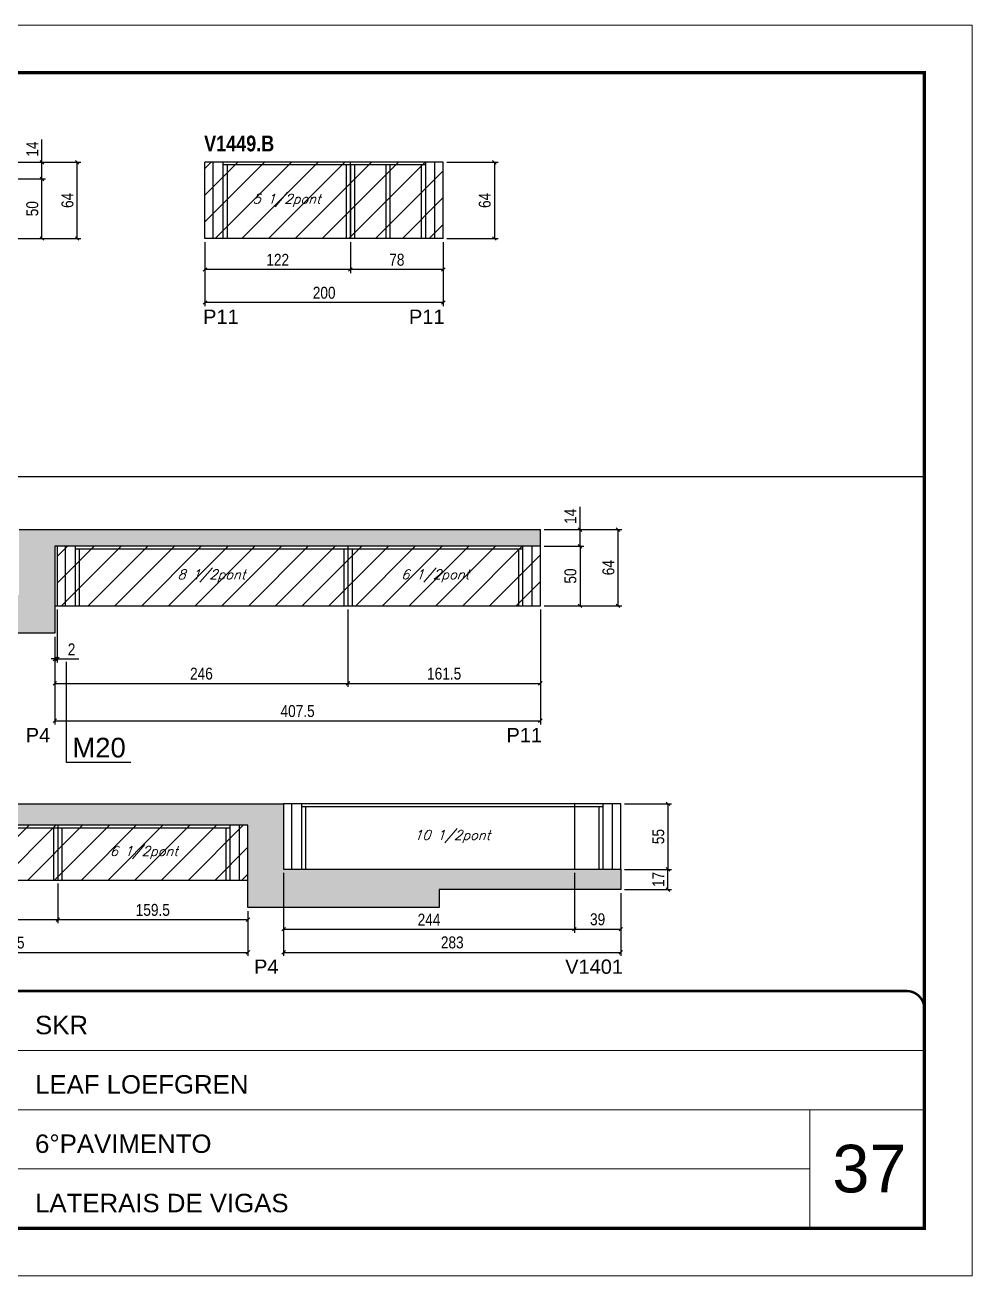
# Model space of a CAD drawing. Extents: x 3309 to 9563, y -2522 to 14608.
# Drawn here: x 4000 to 4794, y 3221 to 4271 of the extents above; entities that cross this region are included whole.
import ezdxf

# ---------------------------------------------------------------- set-up
doc = ezdxf.new("R2010")
doc.units = 0
doc.linetypes.add('CONTINUO', pattern=[0])
doc.linetypes.add('DASHED', pattern=[0.75, 0.5, -0.25])
for name, color, linetype in [('5', 5, 'Continuous'), ('COTA', 241, 'Continuous'), ('NOMENCLATURA', 7, 'Continuous'), ('Painéis', 200, 'Continuous'), ('SARR_2.2x7', 40, 'Continuous'), ('SARR_3.5x7', 81, 'Continuous'), ('texto', 7, 'Continuous')]:
    doc.layers.add(name, color=color, linetype=linetype)
for name, color, linetype, lineweight in [('CARIMBO', 255, 'Continuous', 9), ('Folhas', 255, 'Continuous', 9), ('Hachura', 251, 'Continuous', 9), ('SARRAFO DE PRESSAO', 251, 'DASHED', 9)]:
    doc.layers.add(name, color=color, linetype=linetype, lineweight=lineweight)
doc.styles.add('ARIAL', font='arial.ttf')
doc.styles.add('COTA TECNICA', font='techl___.ttf', dxfattribs={"height": 10})
doc.styles.add('Romans', font='romans.shx')
doc.styles.get("Standard").update_dxf_attribs({"font": 'arial.ttf'})
doc.styles.add('TECNICA', font='techb___.ttf', dxfattribs={"height": 10})
doc.dimstyles.new('PAINEL', dxfattribs={"dimtxt": 10, "dimasz": 3, "dimexe": 3, "dimexo": 3, "dimgap": 3, "dimtad": 1, "dimdec": 1, "dimzin": 12, "dimdsep": 46, "dimtxsty": 'COTA TECNICA', "dimblk1": 'OBLIQUE', "dimblk2": 'OBLIQUE', "dimsah": 1, "dimcen": 0.9, "dimclrd": 4, "dimclre": 4, "dimclrt": 240, "dimadec": 1, "dimazin": 3, "dimtfac": 1, "dimtdec": 1, "dimtmove": 0, "dimatfit": 3, "dimfxl": 1, "dimtolj": 1, "dimtzin": 12, "dimarcsym": 0})

# ---------------------------------------------------------------- blocks, each defined once
blk = doc.blocks.new('9999999999')
at = {"color": 30, "linetype": 'CONTINUO'}
for p, q in [((98564.6, 34379.6), (99584, 34379.6)), ((98564.6, 34329.8), (99488, 34329.8)), ((99584, 34329.8), (99488, 34329.8)), ((99488, 34329.8), (99488, 34230.2)), ((98564.6, 34280), (99488, 34280))]:
    blk.add_line(p, q, dxfattribs=at)
at = {"color": 30, "linetype": 'CONTINUO', "const_width": 2}
blk.add_lwpolyline([(99584, 34230.2), (99584, 34414.4, 0.414214), (99569, 34429.4), (98229, 34429.4, 0.414214), (98214, 34414.4), (98214, 34245.2, 0.414214), (98229, 34230.2), (99584, 34230.2)], format="xyb", dxfattribs=at)
at = {"layer": 'Folhas'}
blk.add_lwpolyline([(98139, 34190.2), (99624, 34190.2), (99624, 35240.2), (98139, 35240.2)], close=True, dxfattribs=at)
at = {"layer": 'Folhas', "color": 30, "const_width": 3}
blk.add_lwpolyline([(98214, 34230.2), (99584, 34230.2), (99584, 35200.2), (98214, 35200.2)], close=True, dxfattribs=at)
at = {"color": 7, "linetype": 'Continuous', "ltscale": 5, "style": 'ARIAL'}
for s, height, p in [('SKR', 15.48, (98837.7, 34393.1)), ('LEAF LOEFGREN', 15.483, (98837.7, 34343.3)), ('6°PAVIMENTO', 15.483, (98837.7, 34293.5)), ('LATERAIS DE VIGAS', 15.483, (98837.7, 34243.7))]:
    blk.add_text(s, height=height, dxfattribs=at).set_placement(p)
blk = doc.blocks.new('_Oblique')
at = {"color": 0, "linetype": 'ByBlock', "lineweight": -2}
blk.add_line((-0.5, -0.5), (0.5, 0.5), dxfattribs=at)
blk = doc.blocks.new('*D2814')
at = {"layer": 'COTA', "color": 4, "lineweight": -2, "transparency": 16777216}
for p, q in [((3982.2, 4141.5), (4016.9, 4141.5)), ((4013.9, 4091.5), (4013.9, 4141.5)), ((3982.2, 4091.5), (4016.9, 4091.5))]:
    blk.add_line(p, q, dxfattribs=at)
at = {"layer": 'Defpoints', "color": 0, "transparency": 16777216}
for p in [(3979.2, 4141.5), (4013.9, 4141.5), (3979.2, 4091.5)]:
    blk.add_point(p, dxfattribs=at)
at = {"layer": 'COTA', "color": 4, "lineweight": -2, "transparency": 16777216, "xscale": 3, "yscale": 3, "zscale": 3}
for p, rotation in [((4013.9, 4141.5), 90), ((4013.9, 4091.5), 270)]:
    blk.add_blockref('_Oblique', p, dxfattribs=dict(at, rotation=rotation))
at = {"layer": 'COTA', "color": 240, "transparency": 16777216, "insert": (4005.8, 4116.5), "char_height": 10, "attachment_point": 5, "rotation": 90, "style": 'COTA TECNICA'}
blk.add_mtext('\\A1;50', dxfattribs=at)
blk = doc.blocks.new('*D2816')
at = {"layer": 'COTA', "color": 4, "lineweight": -2, "transparency": 16777216}
for p, q in [((3982.2, 4155.5), (4046.4, 4155.5)), ((4043.4, 4091.5), (4043.4, 4155.5)), ((3982.2, 4091.5), (4046.4, 4091.5))]:
    blk.add_line(p, q, dxfattribs=at)
at = {"layer": 'Defpoints', "color": 0, "transparency": 16777216}
for p in [(3979.2, 4155.5), (4043.4, 4155.5), (3979.2, 4091.5)]:
    blk.add_point(p, dxfattribs=at)
at = {"layer": 'COTA', "color": 4, "lineweight": -2, "transparency": 16777216, "xscale": 3, "yscale": 3, "zscale": 3}
for p, rotation in [((4043.4, 4155.5), 90), ((4043.4, 4091.5), 270)]:
    blk.add_blockref('_Oblique', p, dxfattribs=dict(at, rotation=rotation))
at = {"layer": 'COTA', "color": 240, "transparency": 16777216, "insert": (4035.3, 4123.5), "char_height": 10, "attachment_point": 5, "rotation": 90, "style": 'COTA TECNICA'}
blk.add_mtext('\\A1;64', dxfattribs=at)
blk = doc.blocks.new('*D2811')
at = {"layer": 'COTA', "color": 4, "linetype": 'ByBlock', "lineweight": -2, "transparency": 16777216}
for p, q in [((4272.7, 4088.5), (4272.7, 4062.5)), ((4350.7, 4088.5), (4350.7, 4062.5)), ((4350.7, 4065.5), (4272.7, 4065.5))]:
    blk.add_line(p, q, dxfattribs=at)
at = {"layer": 'Defpoints', "color": 0, "linetype": 'ByBlock', "transparency": 16777216}
for p in [(4272.7, 4091.5), (4350.7, 4091.5), (4272.7, 4065.5)]:
    blk.add_point(p, dxfattribs=at)
at = {"layer": 'COTA', "color": 4, "linetype": 'ByBlock', "lineweight": -2, "transparency": 16777216, "xscale": 3, "yscale": 3, "zscale": 3, "rotation": 180}
blk.add_blockref('_Oblique', (4272.7, 4065.5), dxfattribs=at)
at = {"layer": 'COTA', "color": 4, "linetype": 'ByBlock', "lineweight": -2, "transparency": 16777216, "xscale": 3, "yscale": 3, "zscale": 3}
blk.add_blockref('_Oblique', (4350.7, 4065.5), dxfattribs=at)
at = {"layer": 'COTA', "color": 240, "linetype": 'ByBlock', "transparency": 16777216, "insert": (4311.7, 4073.6), "char_height": 10, "attachment_point": 5, "style": 'COTA TECNICA'}
blk.add_mtext('\\A1;78', dxfattribs=at)
blk = doc.blocks.new('*D2812')
at = {"layer": 'COTA', "color": 4, "linetype": 'ByBlock', "lineweight": -2, "transparency": 16777216}
for p, q in [((4150.7, 4088.5), (4150.7, 4062.5)), ((4272.7, 4088.5), (4272.7, 4062.5)), ((4272.7, 4065.5), (4150.7, 4065.5))]:
    blk.add_line(p, q, dxfattribs=at)
at = {"layer": 'Defpoints', "color": 0, "linetype": 'ByBlock', "transparency": 16777216}
for p in [(4150.7, 4091.5), (4272.7, 4091.5), (4150.7, 4065.5)]:
    blk.add_point(p, dxfattribs=at)
at = {"layer": 'COTA', "color": 4, "linetype": 'ByBlock', "lineweight": -2, "transparency": 16777216, "xscale": 3, "yscale": 3, "zscale": 3, "rotation": 180}
blk.add_blockref('_Oblique', (4150.7, 4065.5), dxfattribs=at)
at = {"layer": 'COTA', "color": 4, "linetype": 'ByBlock', "lineweight": -2, "transparency": 16777216, "xscale": 3, "yscale": 3, "zscale": 3}
blk.add_blockref('_Oblique', (4272.7, 4065.5), dxfattribs=at)
at = {"layer": 'COTA', "color": 240, "linetype": 'ByBlock', "transparency": 16777216, "insert": (4211.7, 4073.6), "char_height": 10, "attachment_point": 5, "style": 'COTA TECNICA'}
blk.add_mtext('\\A1;122', dxfattribs=at)
blk = doc.blocks.new('*D2817')
at = {"layer": 'COTA', "color": 4, "linetype": 'ByBlock', "lineweight": -2, "transparency": 16777216}
for p, q in [((4150.7, 4088.5), (4150.7, 4034.8)), ((4350.7, 4088.5), (4350.7, 4034.8)), ((4350.7, 4037.8), (4150.7, 4037.8))]:
    blk.add_line(p, q, dxfattribs=at)
at = {"layer": 'Defpoints', "color": 0, "linetype": 'ByBlock', "transparency": 16777216}
for p in [(4150.7, 4091.5), (4350.7, 4091.5), (4150.7, 4037.8)]:
    blk.add_point(p, dxfattribs=at)
at = {"layer": 'COTA', "color": 4, "linetype": 'ByBlock', "lineweight": -2, "transparency": 16777216, "xscale": 3, "yscale": 3, "zscale": 3, "rotation": 180}
blk.add_blockref('_Oblique', (4150.7, 4037.8), dxfattribs=at)
at = {"layer": 'COTA', "color": 4, "linetype": 'ByBlock', "lineweight": -2, "transparency": 16777216, "xscale": 3, "yscale": 3, "zscale": 3}
blk.add_blockref('_Oblique', (4350.7, 4037.8), dxfattribs=at)
at = {"layer": 'COTA', "color": 240, "linetype": 'ByBlock', "transparency": 16777216, "insert": (4250.7, 4045.9), "char_height": 10, "attachment_point": 5, "style": 'COTA TECNICA'}
blk.add_mtext('\\A1;200', dxfattribs=at)
blk = doc.blocks.new('*D2818')
at = {"layer": 'COTA', "color": 4, "lineweight": -2, "transparency": 16777216}
for p, q in [((4353.7, 4155.5), (4396.6, 4155.5)), ((4393.6, 4155.5), (4393.6, 4091.5)), ((4353.7, 4091.5), (4396.6, 4091.5))]:
    blk.add_line(p, q, dxfattribs=at)
at = {"layer": 'Defpoints', "color": 0, "transparency": 16777216}
for p in [(4350.7, 4155.5), (4350.7, 4091.5), (4393.6, 4091.5)]:
    blk.add_point(p, dxfattribs=at)
at = {"layer": 'COTA', "color": 4, "lineweight": -2, "transparency": 16777216, "xscale": 3, "yscale": 3, "zscale": 3}
for p, rotation in [((4393.6, 4155.5), 90), ((4393.6, 4091.5), 270)]:
    blk.add_blockref('_Oblique', p, dxfattribs=dict(at, rotation=rotation))
at = {"layer": 'COTA', "color": 240, "transparency": 16777216, "insert": (4385.5, 4123.5), "char_height": 10, "attachment_point": 5, "rotation": 90, "style": 'COTA TECNICA'}
blk.add_mtext('\\A1;64', dxfattribs=at)
blk = doc.blocks.new('*D2820')
at = {"layer": 'COTA', "color": 4, "lineweight": -2, "transparency": 16777216}
for p, q in [((4013.9, 4155.5), (4013.9, 4174.6)), ((3982.2, 4155.5), (4016.9, 4155.5)), ((4013.9, 4141.5), (4013.9, 4155.5)), ((3982.2, 4141.5), (4016.9, 4141.5))]:
    blk.add_line(p, q, dxfattribs=at)
at = {"layer": 'Defpoints', "color": 0, "transparency": 16777216}
for p in [(3979.2, 4155.5, 0), (4013.9, 4155.5), (3979.2, 4141.5, 0)]:
    blk.add_point(p, dxfattribs=at)
at = {"layer": 'COTA', "color": 4, "lineweight": -2, "transparency": 16777216, "xscale": 3, "yscale": 3, "zscale": 3}
for p, rotation in [((4013.9, 4155.5), 90), ((4013.9, 4141.5), 270)]:
    blk.add_blockref('_Oblique', p, dxfattribs=dict(at, rotation=rotation))
at = {"layer": 'COTA', "color": 240, "transparency": 16777216, "insert": (4005.8, 4166.5), "char_height": 10, "attachment_point": 5, "rotation": 90, "style": 'COTA TECNICA'}
blk.add_mtext('\\A1;14', dxfattribs=at)
blk = doc.blocks.new('*D2829')
at = {"layer": 'COTA', "color": 4, "lineweight": -2, "transparency": 16777216}
for p, q in [((4432.2, 3780.2), (4432.2, 3683.7)), ((4024.7, 3757.2), (4024.7, 3683.7)), ((4024.7, 3686.7), (4432.2, 3686.7))]:
    blk.add_line(p, q, dxfattribs=at)
at = {"layer": 'Defpoints', "color": 0, "transparency": 16777216}
for p in [(4432.2, 3783.2), (4024.7, 3760.2), (4432.2, 3686.7)]:
    blk.add_point(p, dxfattribs=at)
at = {"layer": 'COTA', "color": 4, "lineweight": -2, "transparency": 16777216, "xscale": 3, "yscale": 3, "zscale": 3, "rotation": 180}
blk.add_blockref('_Oblique', (4024.7, 3686.7), dxfattribs=at)
at = {"layer": 'COTA', "color": 4, "lineweight": -2, "transparency": 16777216, "xscale": 3, "yscale": 3, "zscale": 3}
blk.add_blockref('_Oblique', (4432.2, 3686.7), dxfattribs=at)
at = {"layer": 'COTA', "color": 240, "transparency": 16777216, "insert": (4228.4, 3694.8), "char_height": 10, "attachment_point": 5, "style": 'COTA TECNICA'}
blk.add_mtext('\\A1;407.5', dxfattribs=at)
blk = doc.blocks.new('*D2830')
at = {"layer": 'COTA', "color": 4, "lineweight": -2, "transparency": 16777216}
for p, q in [((4270.7, 3780.2), (4270.7, 3715.1)), ((4024.7, 3757.2), (4024.7, 3715.1)), ((4024.7, 3718.1), (4270.7, 3718.1))]:
    blk.add_line(p, q, dxfattribs=at)
at = {"layer": 'Defpoints', "color": 0, "transparency": 16777216}
for p in [(4270.7, 3783.2), (4024.7, 3760.2), (4270.7, 3718.1)]:
    blk.add_point(p, dxfattribs=at)
at = {"layer": 'COTA', "color": 4, "lineweight": -2, "transparency": 16777216, "xscale": 3, "yscale": 3, "zscale": 3, "rotation": 180}
blk.add_blockref('_Oblique', (4024.7, 3718.1), dxfattribs=at)
at = {"layer": 'COTA', "color": 4, "lineweight": -2, "transparency": 16777216, "xscale": 3, "yscale": 3, "zscale": 3}
blk.add_blockref('_Oblique', (4270.7, 3718.1), dxfattribs=at)
at = {"layer": 'COTA', "color": 240, "transparency": 16777216, "insert": (4147.7, 3726.2), "char_height": 10, "attachment_point": 5, "style": 'COTA TECNICA'}
blk.add_mtext('\\A1;246', dxfattribs=at)
blk = doc.blocks.new('*D2831')
at = {"layer": 'COTA', "color": 4, "lineweight": -2, "transparency": 16777216}
for p, q in [((4270.7, 3780.2), (4270.7, 3715.1)), ((4432.2, 3780.2), (4432.2, 3715.1)), ((4270.7, 3718.1), (4432.2, 3718.1))]:
    blk.add_line(p, q, dxfattribs=at)
at = {"layer": 'Defpoints', "color": 0, "transparency": 16777216}
for p in [(4270.7, 3783.2), (4432.2, 3783.2), (4432.2, 3718.1)]:
    blk.add_point(p, dxfattribs=at)
at = {"layer": 'COTA', "color": 4, "lineweight": -2, "transparency": 16777216, "xscale": 3, "yscale": 3, "zscale": 3, "rotation": 180}
blk.add_blockref('_Oblique', (4270.7, 3718.1), dxfattribs=at)
at = {"layer": 'COTA', "color": 4, "lineweight": -2, "transparency": 16777216, "xscale": 3, "yscale": 3, "zscale": 3}
blk.add_blockref('_Oblique', (4432.2, 3718.1), dxfattribs=at)
at = {"layer": 'COTA', "color": 240, "transparency": 16777216, "insert": (4351.4, 3726.2), "char_height": 10, "attachment_point": 5, "style": 'COTA TECNICA'}
blk.add_mtext('\\A1;161.5', dxfattribs=at)
blk = doc.blocks.new('*D2834')
at = {"layer": 'COTA', "color": 4, "lineweight": -2, "transparency": 16777216}
for p, q in [((4026.7, 3780.2), (4026.7, 3735.6)), ((4024.7, 3757.2), (4024.7, 3735.6)), ((4024.7, 3738.6), (4021.7, 3738.6)), ((4024.7, 3738.6), (4026.7, 3738.6)), ((4026.7, 3738.6), (4044.8, 3738.6))]:
    blk.add_line(p, q, dxfattribs=at)
at = {"layer": 'Defpoints', "color": 0, "transparency": 16777216}
for p in [(4026.7, 3783.2, 0), (4024.7, 3760.2, 0), (4026.7, 3738.6)]:
    blk.add_point(p, dxfattribs=at)
at = {"layer": 'COTA', "color": 4, "lineweight": -2, "transparency": 16777216, "xscale": 3, "yscale": 3, "zscale": 3}
blk.add_blockref('_Oblique', (4024.7, 3738.6), dxfattribs=at)
at = {"layer": 'COTA', "color": 4, "lineweight": -2, "transparency": 16777216, "xscale": 3, "yscale": 3, "zscale": 3, "rotation": 180}
blk.add_blockref('_Oblique', (4026.7, 3738.6), dxfattribs=at)
at = {"layer": 'COTA', "color": 240, "transparency": 16777216, "insert": (4038.7, 3746.6), "char_height": 10, "attachment_point": 5, "style": 'COTA TECNICA'}
blk.add_mtext('\\A1;2', dxfattribs=at)
blk = doc.blocks.new('*D2835')
at = {"layer": 'COTA', "color": 4, "lineweight": -2, "transparency": 16777216}
for p, q in [((4435.2, 3833.2), (4468.5, 3833.2)), ((4465.5, 3833.2), (4465.5, 3783.2)), ((4435.2, 3783.2), (4468.5, 3783.2))]:
    blk.add_line(p, q, dxfattribs=at)
at = {"layer": 'Defpoints', "color": 0, "transparency": 16777216}
for p in [(4432.2, 3833.2, 0), (4432.2, 3783.2, 0), (4465.5, 3783.2)]:
    blk.add_point(p, dxfattribs=at)
at = {"layer": 'COTA', "color": 4, "lineweight": -2, "transparency": 16777216, "xscale": 3, "yscale": 3, "zscale": 3}
for p, rotation in [((4465.5, 3833.2), 90), ((4465.5, 3783.2), 270)]:
    blk.add_blockref('_Oblique', p, dxfattribs=dict(at, rotation=rotation))
at = {"layer": 'COTA', "color": 240, "transparency": 16777216, "insert": (4457.4, 3808.2), "char_height": 10, "attachment_point": 5, "rotation": 90, "style": 'COTA TECNICA'}
blk.add_mtext('\\A1;50', dxfattribs=at)
blk = doc.blocks.new('*D2836')
at = {"layer": 'COTA', "color": 4, "lineweight": -2, "transparency": 16777216}
for p, q in [((4465.5, 3847.2), (4465.5, 3866.4)), ((4435.2, 3847.2), (4468.5, 3847.2)), ((4465.5, 3833.2), (4465.5, 3847.2)), ((4435.2, 3833.2), (4468.5, 3833.2))]:
    blk.add_line(p, q, dxfattribs=at)
at = {"layer": 'Defpoints', "color": 0, "transparency": 16777216}
for p in [(4432.2, 3847.2, 0), (4465.5, 3847.2), (4432.2, 3833.2, 0)]:
    blk.add_point(p, dxfattribs=at)
at = {"layer": 'COTA', "color": 4, "lineweight": -2, "transparency": 16777216, "xscale": 3, "yscale": 3, "zscale": 3}
for p, rotation in [((4465.5, 3847.2), 90), ((4465.5, 3833.2), 270)]:
    blk.add_blockref('_Oblique', p, dxfattribs=dict(at, rotation=rotation))
at = {"layer": 'COTA', "color": 240, "transparency": 16777216, "insert": (4457.4, 3858.3), "char_height": 10, "attachment_point": 5, "rotation": 90, "style": 'COTA TECNICA'}
blk.add_mtext('\\A1;14', dxfattribs=at)
blk = doc.blocks.new('*D2837')
at = {"layer": 'COTA', "color": 4, "lineweight": -2, "transparency": 16777216}
for p, q in [((4435.2, 3847.2), (4500.4, 3847.2)), ((4497.4, 3783.2), (4497.4, 3847.2)), ((4435.2, 3783.2), (4500.4, 3783.2))]:
    blk.add_line(p, q, dxfattribs=at)
at = {"layer": 'Defpoints', "color": 0, "transparency": 16777216}
for p in [(4432.2, 3847.2, 0), (4497.4, 3847.2), (4432.2, 3783.2, 0)]:
    blk.add_point(p, dxfattribs=at)
at = {"layer": 'COTA', "color": 4, "lineweight": -2, "transparency": 16777216, "xscale": 3, "yscale": 3, "zscale": 3}
for p, rotation in [((4497.4, 3847.2), 90), ((4497.4, 3783.2), 270)]:
    blk.add_blockref('_Oblique', p, dxfattribs=dict(at, rotation=rotation))
at = {"layer": 'COTA', "color": 240, "transparency": 16777216, "insert": (4489.3, 3815.2), "char_height": 10, "attachment_point": 5, "rotation": 90, "style": 'COTA TECNICA'}
blk.add_mtext('\\A1;64', dxfattribs=at)
blk = doc.blocks.new('*D2841')
at = {"layer": 'COTA', "color": 4, "lineweight": -2, "transparency": 16777216}
for p, q in [((3783.2, 3550), (3783.2, 3489.3)), ((4186.7, 3527), (4186.7, 3489.3)), ((3783.2, 3492.3), (4186.7, 3492.3))]:
    blk.add_line(p, q, dxfattribs=at)
at = {"layer": 'Defpoints', "color": 0, "transparency": 16777216}
for p in [(3783.2, 3553), (4186.7, 3530), (4186.7, 3492.3)]:
    blk.add_point(p, dxfattribs=at)
at = {"layer": 'COTA', "color": 4, "lineweight": -2, "transparency": 16777216, "xscale": 3, "yscale": 3, "zscale": 3, "rotation": 180}
blk.add_blockref('_Oblique', (3783.2, 3492.3), dxfattribs=at)
at = {"layer": 'COTA', "color": 4, "lineweight": -2, "transparency": 16777216, "xscale": 3, "yscale": 3, "zscale": 3}
blk.add_blockref('_Oblique', (4186.7, 3492.3), dxfattribs=at)
at = {"layer": 'COTA', "color": 240, "transparency": 16777216, "insert": (3984.9, 3500.5), "char_height": 10, "attachment_point": 5, "style": 'COTA TECNICA'}
blk.add_mtext('\\A1;403.5', dxfattribs=at)
blk = doc.blocks.new('*D2842')
at = {"layer": 'COTA', "color": 4, "lineweight": -2, "transparency": 16777216}
for p, q in [((3783.2, 3550), (3783.2, 3516.8)), ((4027.2, 3550), (4027.2, 3516.8)), ((3783.2, 3519.8), (4027.2, 3519.8))]:
    blk.add_line(p, q, dxfattribs=at)
at = {"layer": 'Defpoints', "color": 0, "transparency": 16777216}
for p in [(3783.2, 3553), (4027.2, 3553), (4027.2, 3519.8)]:
    blk.add_point(p, dxfattribs=at)
at = {"layer": 'COTA', "color": 4, "lineweight": -2, "transparency": 16777216, "xscale": 3, "yscale": 3, "zscale": 3, "rotation": 180}
blk.add_blockref('_Oblique', (3783.2, 3519.8), dxfattribs=at)
at = {"layer": 'COTA', "color": 4, "lineweight": -2, "transparency": 16777216, "xscale": 3, "yscale": 3, "zscale": 3}
blk.add_blockref('_Oblique', (4027.2, 3519.8), dxfattribs=at)
at = {"layer": 'COTA', "color": 240, "transparency": 16777216, "insert": (3905.2, 3527.9), "char_height": 10, "attachment_point": 5, "style": 'COTA TECNICA'}
blk.add_mtext('\\A1;244', dxfattribs=at)
blk = doc.blocks.new('*D2843')
at = {"layer": 'COTA', "color": 4, "lineweight": -2, "transparency": 16777216}
for p, q in [((4027.2, 3550), (4027.2, 3516.8)), ((4027.2, 3519.8), (4186.7, 3519.8)), ((4186.7, 3527), (4186.7, 3516.8))]:
    blk.add_line(p, q, dxfattribs=at)
at = {"layer": 'Defpoints', "color": 0, "transparency": 16777216}
for p in [(4027.2, 3553), (4186.7, 3530), (4186.7, 3519.8)]:
    blk.add_point(p, dxfattribs=at)
at = {"layer": 'COTA', "color": 4, "lineweight": -2, "transparency": 16777216, "xscale": 3, "yscale": 3, "zscale": 3, "rotation": 180}
blk.add_blockref('_Oblique', (4027.2, 3519.8), dxfattribs=at)
at = {"layer": 'COTA', "color": 4, "lineweight": -2, "transparency": 16777216, "xscale": 3, "yscale": 3, "zscale": 3}
blk.add_blockref('_Oblique', (4186.7, 3519.8), dxfattribs=at)
at = {"layer": 'COTA', "color": 240, "transparency": 16777216, "insert": (4106.9, 3527.9), "char_height": 10, "attachment_point": 5, "style": 'COTA TECNICA'}
blk.add_mtext('\\A1;159.5', dxfattribs=at)
blk = doc.blocks.new('*D2844')
at = {"layer": 'COTA', "color": 4, "lineweight": -2, "transparency": 16777216}
for p, q in [((4216.7, 3559), (4216.7, 3489.3)), ((4499.7, 3542), (4499.7, 3489.3)), ((4216.7, 3492.3), (4499.7, 3492.3))]:
    blk.add_line(p, q, dxfattribs=at)
at = {"layer": 'Defpoints', "color": 0, "transparency": 16777216}
for p in [(4216.7, 3562), (4499.7, 3545), (4499.7, 3492.3)]:
    blk.add_point(p, dxfattribs=at)
at = {"layer": 'COTA', "color": 4, "lineweight": -2, "transparency": 16777216, "xscale": 3, "yscale": 3, "zscale": 3, "rotation": 180}
blk.add_blockref('_Oblique', (4216.7, 3492.3), dxfattribs=at)
at = {"layer": 'COTA', "color": 4, "lineweight": -2, "transparency": 16777216, "xscale": 3, "yscale": 3, "zscale": 3}
blk.add_blockref('_Oblique', (4499.7, 3492.3), dxfattribs=at)
at = {"layer": 'COTA', "color": 240, "transparency": 16777216, "insert": (4358.2, 3500.6), "char_height": 10, "attachment_point": 5, "style": 'COTA TECNICA'}
blk.add_mtext('\\A1;283', dxfattribs=at)
blk = doc.blocks.new('*D2845')
at = {"layer": 'COTA', "color": 4, "lineweight": -2, "transparency": 16777216}
for p, q in [((4502.7, 3617), (4542.2, 3617)), ((4539.2, 3617), (4539.2, 3562)), ((4502.7, 3562), (4542.2, 3562))]:
    blk.add_line(p, q, dxfattribs=at)
at = {"layer": 'Defpoints', "color": 0, "transparency": 16777216}
for p in [(4499.7, 3617), (4499.7, 3562), (4539.2, 3562)]:
    blk.add_point(p, dxfattribs=at)
at = {"layer": 'COTA', "color": 4, "lineweight": -2, "transparency": 16777216, "xscale": 3, "yscale": 3, "zscale": 3}
for p, rotation in [((4539.2, 3617), 90), ((4539.2, 3562), 270)]:
    blk.add_blockref('_Oblique', p, dxfattribs=dict(at, rotation=rotation))
at = {"layer": 'COTA', "color": 240, "transparency": 16777216, "insert": (4531.1, 3589.5), "char_height": 10, "attachment_point": 5, "rotation": 90, "style": 'COTA TECNICA'}
blk.add_mtext('\\A1;55', dxfattribs=at)
blk = doc.blocks.new('*D2846')
at = {"layer": 'COTA', "color": 4, "lineweight": -2, "transparency": 16777216}
for p, q in [((4216.7, 3559), (4216.7, 3508.8)), ((4460.7, 3559), (4460.7, 3508.8)), ((4216.7, 3511.8), (4460.7, 3511.8))]:
    blk.add_line(p, q, dxfattribs=at)
at = {"layer": 'Defpoints', "color": 0, "transparency": 16777216}
for p in [(4216.7, 3562), (4460.7, 3562), (4460.7, 3511.8)]:
    blk.add_point(p, dxfattribs=at)
at = {"layer": 'COTA', "color": 4, "lineweight": -2, "transparency": 16777216, "xscale": 3, "yscale": 3, "zscale": 3, "rotation": 180}
blk.add_blockref('_Oblique', (4216.7, 3511.8), dxfattribs=at)
at = {"layer": 'COTA', "color": 4, "lineweight": -2, "transparency": 16777216, "xscale": 3, "yscale": 3, "zscale": 3}
blk.add_blockref('_Oblique', (4460.7, 3511.8), dxfattribs=at)
at = {"layer": 'COTA', "color": 240, "transparency": 16777216, "insert": (4338.7, 3519.8), "char_height": 10, "attachment_point": 5, "style": 'COTA TECNICA'}
blk.add_mtext('\\A1;244', dxfattribs=at)
blk = doc.blocks.new('*D2847')
at = {"layer": 'COTA', "color": 4, "lineweight": -2, "transparency": 16777216}
for p, q in [((4460.7, 3559), (4460.7, 3508.8)), ((4499.7, 3542), (4499.7, 3508.8)), ((4460.7, 3511.8), (4499.7, 3511.8))]:
    blk.add_line(p, q, dxfattribs=at)
at = {"layer": 'Defpoints', "color": 0, "transparency": 16777216}
for p in [(4460.7, 3562), (4499.7, 3545), (4499.7, 3511.8)]:
    blk.add_point(p, dxfattribs=at)
at = {"layer": 'COTA', "color": 4, "lineweight": -2, "transparency": 16777216, "xscale": 3, "yscale": 3, "zscale": 3, "rotation": 180}
blk.add_blockref('_Oblique', (4460.7, 3511.8), dxfattribs=at)
at = {"layer": 'COTA', "color": 4, "lineweight": -2, "transparency": 16777216, "xscale": 3, "yscale": 3, "zscale": 3}
blk.add_blockref('_Oblique', (4499.7, 3511.8), dxfattribs=at)
at = {"layer": 'COTA', "color": 240, "transparency": 16777216, "insert": (4480.2, 3520), "char_height": 10, "attachment_point": 5, "style": 'COTA TECNICA'}
blk.add_mtext('\\A1;39', dxfattribs=at)
blk = doc.blocks.new('*D2849')
at = {"layer": 'COTA', "color": 4, "lineweight": -2, "transparency": 16777216}
for p, q in [((4502.7, 3562), (4542.2, 3562)), ((4539.2, 3545), (4539.2, 3562)), ((4502.7, 3545), (4542.2, 3545))]:
    blk.add_line(p, q, dxfattribs=at)
at = {"layer": 'Defpoints', "color": 0, "transparency": 16777216}
for p in [(4499.7, 3562), (4539.2, 3562), (4499.7, 3545)]:
    blk.add_point(p, dxfattribs=at)
at = {"layer": 'COTA', "color": 4, "lineweight": -2, "transparency": 16777216, "xscale": 3, "yscale": 3, "zscale": 3}
for p, rotation in [((4539.2, 3562), 90), ((4539.2, 3545), 270)]:
    blk.add_blockref('_Oblique', p, dxfattribs=dict(at, rotation=rotation))
at = {"layer": 'COTA', "color": 240, "transparency": 16777216, "insert": (4531.1, 3553.5), "char_height": 10, "attachment_point": 5, "rotation": 90, "style": 'COTA TECNICA'}
blk.add_mtext('\\A1;17', dxfattribs=at)

msp = doc.modelspace()

# ---------------------------------------------------------------- hatches: boundary and pattern name
at = {"layer": 'COTA'}
h = msp.add_hatch(dxfattribs=at)
h.set_pattern_fill('AR-CONC', color=256, scale=0.03)
h.set_pattern_definition([(50, (36.5, 9e-13), (5.46554, -0.4781726), [0.5715, -6.2865]), (355, (36.5, 9e-13), (-1.0573026, 5.7317054), [0.4572, -5.0292175]), (100.45144, (36.9555, -0.04), (4.4082374, 5.2535326), [0.4857003, -5.3427073]), (46.1842, (36.5, 1.524), (8.132371, -1.26127), [0.85725, -9.42975]), (96.63556, (37.178, 1.419), (7.122124, 7.422784), [0.728551, -8.014068]), (351.18415, (36.5, 1.524), (7.122124, 7.422784), [0.685799, -7.543792]), (21, (37.262, 1.143), (4.5484317, -3.067956), [0.5715, -6.2865]), (326, (37.262, 1.143), (1.854061, 5.525639), [0.4572, -5.0292]), (71.45144, (37.641, 0.8873), (6.4024926, 2.457683), [0.4857003, -5.342698]), (37.5, (36.5, 9e-13), (0.0926581, 2.53665117), [0, -4.96824, 0, -5.1054, 0, -5.04825]), (7.5, (36.5, 9e-13), (2.0045899, 3.0054172), [0, -2.91084, 0, -4.85394, 0, -1.92405]), (327.5, (34.8007, 9e-13), (4.06771786, -0.1718623), [0, -1.905, 0, -5.9436, 0, -7.8867]), (317.5, (34.0387, 9e-13), (4.4438754, 0.7627947), [0, -2.4765, 0, -3.94716, 0, -5.6007])])
h.paths.add_polyline_path([(4024.66, 3833.25), (4432.16, 3833.25), (4432.16, 3847.25), (3994.66, 3847.25), (3994.66, 3792.25), (3783.16, 3792.25), (3783.16, 3775.25), (3935.66, 3775.25), (3935.66, 3760.25), (4024.66, 3760.25), (4024.66, 3783.25)])
h = msp.add_hatch(dxfattribs=at)
h.set_pattern_fill('AR-CONC', color=256, scale=0.03)
h.paths.add_polyline_path([(4186.66, 3553.02), (4186.66, 3530.02), (4347.16, 3530.02), (4347.16, 3545.02), (4499.66, 3545.02), (4499.66, 3562.02), (4216.66, 3562.02), (4216.66, 3617.02), (3783.16, 3617.02), (3783.16, 3599.02), (4186.66, 3599.02)])
at = {"layer": 'Hachura', "linetype": 'ByBlock'}
h = msp.add_hatch(dxfattribs=at)
h.set_pattern_fill('ANSI31', color=256, scale=5)
h.set_pattern_definition([(45, (-2862.666, -7667.448), (-11.22532, 11.22532), [])])
h.paths.add_polyline_path([(4272.69, 4155.46), (4150.69, 4155.46), (4150.69, 4091.46), (4272.69, 4091.46)])
h.paths.add_polyline_path([(4272.69, 4155.46), (4272.69, 4091.46), (4350.69, 4091.46), (4350.69, 4155.46)])
h = msp.add_hatch(dxfattribs=at)
h.set_pattern_fill('ANSI31', color=256, scale=5)
h.paths.add_polyline_path([(4270.66, 3783.25), (4270.66, 3833.25), (4026.66, 3833.25), (4026.66, 3783.25)])
h.paths.add_polyline_path([(4270.66, 3833.25), (4270.66, 3783.25), (4432.16, 3783.25), (4432.16, 3833.25)])
h.paths.add_polyline_path([(4186.66, 3553.02), (4186.66, 3599.02), (4027.16, 3599.02), (4027.16, 3553.02)])
h.paths.add_polyline_path([(4027.16, 3553.02), (4027.16, 3599.02), (3783.16, 3599.02), (3783.16, 3553.02)])

# ---------------------------------------------------------------- linework, layer by layer
at = {"layer": 'COTA'}
for p, q in [((3384.37, 3891.79), (4754.37, 3891.79)), ((3994.66, 3847.25, 0), (4432.16, 3847.25, 0)), ((4432.16, 3833.25, 0), (4432.16, 3847.25, 0)), ((4024.66, 3783.25, 0), (4024.66, 3760.25, 0)), ((4024.66, 3760.25, 0), (3935.66, 3760.25, 0)), ((3783.16, 3617.02), (4216.66, 3617.02)), ((4499.66, 3562.02), (4499.66, 3545.02)), ((4186.66, 3530.02), (4186.66, 3553.02)), ((4499.66, 3545.02), (4347.16, 3545.02)), ((4347.16, 3545.02), (4347.16, 3530.02)), ((4347.16, 3530.02), (4186.66, 3530.02))]:
    msp.add_line(p, q, dxfattribs=at)
at = {"layer": 'NOMENCLATURA', "linetype": 'Continuous'}
for p, q in [((4034.57, 3651.74), (4034.57, 3736.13)), ((4088.42, 3651.74), (4034.57, 3651.74))]:
    msp.add_line(p, q, dxfattribs=at)
at = {"layer": 'Painéis', "linetype": 'ByBlock'}
for p, q in [((4350.69, 4155.46, 0), (4150.69, 4155.46, 0)), ((4150.69, 4091.46, 0), (4150.69, 4155.46, 0)), ((4272.69, 4091.46, 0), (4272.69, 4155.46, 0)), ((4350.69, 4091.46, 0), (4350.69, 4155.46, 0)), ((4350.69, 4091.46, 0), (4150.69, 4091.46, 0)), ((4432.16, 3833.25, 0), (4024.66, 3833.25, 0)), ((4024.66, 3833.25, 0), (4024.66, 3783.25, 0)), ((4026.66, 3833.25, 0), (4026.66, 3783.25, 0)), ((4270.66, 3833.25, 0), (4270.66, 3783.25, 0)), ((4432.16, 3783.25, 0), (4432.16, 3833.25, 0)), ((4024.66, 3783.25, 0), (4432.16, 3783.25, 0)), ((4216.66, 3617.02), (4216.66, 3562.02)), ((4499.66, 3617.02), (4216.66, 3617.02)), ((4460.66, 3617.02), (4460.66, 3562.02)), ((4499.66, 3562.02), (4499.66, 3617.02)), ((4186.66, 3599.02), (3783.16, 3599.02)), ((4027.16, 3599.02), (4027.16, 3553.02)), ((4186.66, 3553.02), (4186.66, 3599.02)), ((4216.66, 3562.02), (4499.66, 3562.02)), ((3783.16, 3553.02), (4186.66, 3553.02))]:
    msp.add_line(p, q, dxfattribs=at)
at = {"layer": 'SARR_2.2x7', "linetype": 'Continuous'}
for p, q in [((4157.69, 4091.46, 0), (4157.69, 4155.46, 0)), ((4272.69, 4153.26, 0), (4165.69, 4153.26, 0)), ((4335.69, 4153.26, 0), (4272.69, 4153.26, 0)), ((4343.69, 4091.46, 0), (4343.69, 4155.46, 0)), ((4033.66, 3783.25, 0), (4033.66, 3833.25, 0)), ((4425.16, 3783.25, 0), (4425.16, 3833.25, 0)), ((4041.66, 3831.05, 0), (4270.66, 3831.05, 0)), ((4270.66, 3831.05, 0), (4417.16, 3831.05, 0)), ((4223.66, 3562.02), (4223.66, 3617.02)), ((4231.66, 3614.82), (4484.66, 3614.82)), ((4492.66, 3562.02), (4492.66, 3617.02)), ((3798.16, 3596.82), (4027.16, 3596.82)), ((4027.16, 3596.82), (4171.66, 3596.82)), ((4179.66, 3553.02), (4179.66, 3599.02))]:
    msp.add_line(p, q, dxfattribs=at)
at = {"layer": 'SARR_3.5x7'}
for p, q in [((4165.69, 4155.46, 0), (4165.69, 4091.46, 0)), ((4169.19, 4153.26, 0), (4169.19, 4091.46, 0)), ((4269.19, 4153.26, 0), (4269.19, 4091.46, 0)), ((4272.69, 4153.26, 0), (4272.69, 4091.46, 0)), ((4276.19, 4153.26, 0), (4276.19, 4091.46, 0)), ((4302.45, 4153.26, 0), (4302.45, 4091.46, 0)), ((4305.95, 4153.26, 0), (4305.95, 4091.46, 0)), ((4332.19, 4153.26, 0), (4332.19, 4091.46, 0)), ((4335.69, 4155.46, 0), (4335.69, 4091.46, 0)), ((4041.66, 3833.25, 0), (4041.66, 3783.25, 0)), ((4417.16, 3833.25, 0), (4417.16, 3783.25, 0)), ((4045.16, 3831.05, 0), (4045.16, 3783.25, 0)), ((4267.16, 3831.05, 0), (4267.16, 3783.25, 0)), ((4274.16, 3831.05, 0), (4274.16, 3783.25, 0)), ((4413.66, 3831.05, 0), (4413.66, 3783.25, 0)), ((4231.66, 3617.02), (4231.66, 3562.02)), ((4235.16, 3614.82), (4235.16, 3562.02)), ((4481.16, 3614.82), (4481.16, 3562.02)), ((4484.66, 3617.02), (4484.66, 3562.02)), ((4023.66, 3596.82), (4023.66, 3553.02)), ((4030.66, 3596.82), (4030.66, 3553.02)), ((4168.16, 3596.82), (4168.16, 3553.02)), ((4171.66, 3599.02), (4171.66, 3553.02))]:
    msp.add_line(p, q, dxfattribs=at)

# ---------------------------------------------------------------- block references
at = {"layer": 'SARRAFO DE PRESSAO', "color": 6, "linetype": 'ByBlock'}
msp.add_blockref('9999999999', (-94829.61, -30969.52), dxfattribs=at)

# ---------------------------------------------------------------- texts
at = {"layer": '5', "linetype": 'Continuous'}
for s, rotation, p in [('P11', 359.99996, (4149.15, 4019.82, 0)), ('P11', 0.00004, (4321.9, 4019.82, 0)), ('P4', 359.99996, (4000.28, 3668.67)), ('P11', 359.99996, (4403.74, 3668.67)), ('P4', 0.00004, (4191.84, 3474.31)), ('V1401', 0.00004, (4453.01, 3474.31))]:
    msp.add_text(s, height=12, rotation=rotation, dxfattribs=at).set_placement(p)
at = {"layer": 'CARIMBO', "style": 'ARIAL'}
msp.add_text('37', height=40, dxfattribs=at).set_placement((4677.23, 3290.83))
at = {"layer": 'NOMENCLATURA', "style": 'TECNICA'}
msp.add_text('V1449.B', height=13.2, dxfattribs=at).set_placement((4149.97, 4164.64, 0))
at = {"layer": 'NOMENCLATURA', "linetype": 'Continuous'}
msp.add_text('M20', height=16.5, dxfattribs=at).set_placement((4039.37, 3655.93))
at = {"layer": 'texto', "color": 2, "char_height": 8, "attachment_point": 5, "style": 'Romans'}
for s, insert in [('{\\Q19;\\C256;5 1/2pont}', (4219.19, 4123.46, 0)), ('{\\Q19;\\C256;8 1/2pont}', (4156.16, 3808.25, 0)), ('{\\Q19;\\C256;6 1/2pont}', (4343.91, 3808.25, 0)), ('{\\Q19;\\C256;10 1/2pont}', (4358.16, 3589.52)), ('{\\Q19;\\C256;6 1/2pont}', (4099.41, 3576.02))]:
    msp.add_mtext(s, dxfattribs=dict(at, insert=insert))

# ---------------------------------------------------------------- dimensions: what is measured, and where the dimension line sits
at = {"layer": 'COTA'}
for base, p1, p2, angle, picture, middle in [((4013.92, 4155.46), (3979.16, 4141.46, 0), (3979.16, 4155.46, 0), 90, '*D2820', (4005.84, 4166.52)), ((4043.41, 4155.46, 0), (3979.16, 4091.46, 0), (3979.16, 4155.46, 0), 90, '*D2816', (4035.31, 4123.46, 0)), ((4393.58, 4091.46, 0), (4350.69, 4155.46, 0), (4350.69, 4091.46, 0), 90, '*D2818', (4385.47, 4123.46, 0)), ((4013.92, 4141.46, 0), (3979.16, 4091.46, 0), (3979.16, 4141.46, 0), 90, '*D2814', (4005.81, 4116.46, 0)), ((4465.51, 3847.25), (4432.16, 3833.25, 0), (4432.16, 3847.25, 0), 90, '*D2836', (4457.44, 3858.31)), ((4497.4, 3847.25), (4432.16, 3783.25, 0), (4432.16, 3847.25, 0), 90, '*D2837', (4489.29, 3815.25)), ((4465.51, 3783.25), (4432.16, 3833.25, 0), (4432.16, 3783.25, 0), 90, '*D2835', (4457.4, 3808.25)), ((4432.16, 3686.68, 0), (4024.66, 3760.25, 0), (4432.16, 3783.25, 0), 180, '*D2829', (4228.41, 3694.79, 0)), ((4539.2, 3562.02), (4499.66, 3617.02), (4499.66, 3562.02), 90, '*D2845', (4531.09, 3589.52)), ((4539.2, 3562.02), (4499.66, 3545.02), (4499.66, 3562.02), 90, '*D2849', (4531.13, 3553.52)), ((4186.66, 3492.32), (3783.16, 3553.02), (4186.66, 3530.02), 180, '*D2841', (3984.91, 3500.54))]:
    dim = msp.add_linear_dim(base=base, p1=p1, p2=p2, angle=angle, dimstyle='PAINEL', dxfattribs=at)
    dim.commit()
    dim.dimension.update_dxf_attribs({"geometry": picture, "text_midpoint": middle})
at = {"layer": 'COTA', "linetype": 'ByBlock'}
dim = msp.add_linear_dim(base=(4150.69, 4065.54, 0), p1=(4272.69, 4091.46, 0), p2=(4150.69, 4091.46, 0), angle=180, dimstyle='PAINEL', override={"dimtmove": 1}, dxfattribs=at)
dim.commit()
dim.dimension.update_dxf_attribs({"geometry": '*D2812', "text_midpoint": (4211.69, 4073.6, 0)})
for base, p2, picture, middle in [((4150.69, 4037.83, 0), (4150.69, 4091.46, 0), '*D2817', (4250.69, 4045.93, 0)), ((4272.69, 4065.54, 0), (4272.69, 4091.46, 0), '*D2811', (4311.69, 4073.64, 0))]:
    dim = msp.add_linear_dim(base=base, p1=(4350.69, 4091.46, 0), p2=p2, angle=180, dimstyle='PAINEL', dxfattribs=at)
    dim.commit()
    dim.dimension.update_dxf_attribs({"geometry": picture, "text_midpoint": middle})
at = {"layer": 'COTA'}
for base, p1, p2, picture, middle in [((4026.66, 3738.64), (4024.66, 3760.25, 0), (4026.66, 3783.25, 0), '*D2834', (4038.72, 3746.64)), ((4270.66, 3718.13, 0), (4024.66, 3760.25, 0), (4270.66, 3783.25, 0), '*D2830', (4147.66, 3726.24, 0)), ((4499.66, 3492.32), (4216.66, 3562.02), (4499.66, 3545.02), '*D2844', (4358.16, 3500.56)), ((4460.66, 3511.77), (4216.66, 3562.02), (4460.66, 3562.02), '*D2846', (4338.66, 3519.84)), ((4027.16, 3519.8), (3783.16, 3553.02), (4027.16, 3553.02), '*D2842', (3905.16, 3527.87))]:
    dim = msp.add_linear_dim(base=base, p1=p1, p2=p2, dimstyle='PAINEL', dxfattribs=at)
    dim.commit()
    dim.dimension.update_dxf_attribs({"geometry": picture, "text_midpoint": middle})
for base, p1, p2, picture, middle in [((4432.16, 3718.13, 0), (4270.66, 3783.25, 0), (4432.16, 3783.25, 0), '*D2831', (4351.41, 3726.24, 0)), ((4499.66, 3511.77), (4460.66, 3562.02), (4499.66, 3545.02), '*D2847', (4480.16, 3520.01)), ((4186.66, 3519.8), (4027.16, 3553.02), (4186.66, 3530.02), '*D2843', (4106.91, 3527.94))]:
    dim = msp.add_linear_dim(base=base, p1=p1, p2=p2, dimstyle='PAINEL', override={"dimtmove": 1}, dxfattribs=at)
    dim.commit()
    dim.dimension.update_dxf_attribs({"geometry": picture, "text_midpoint": middle})

doc.saveas('drawing.dxf')
